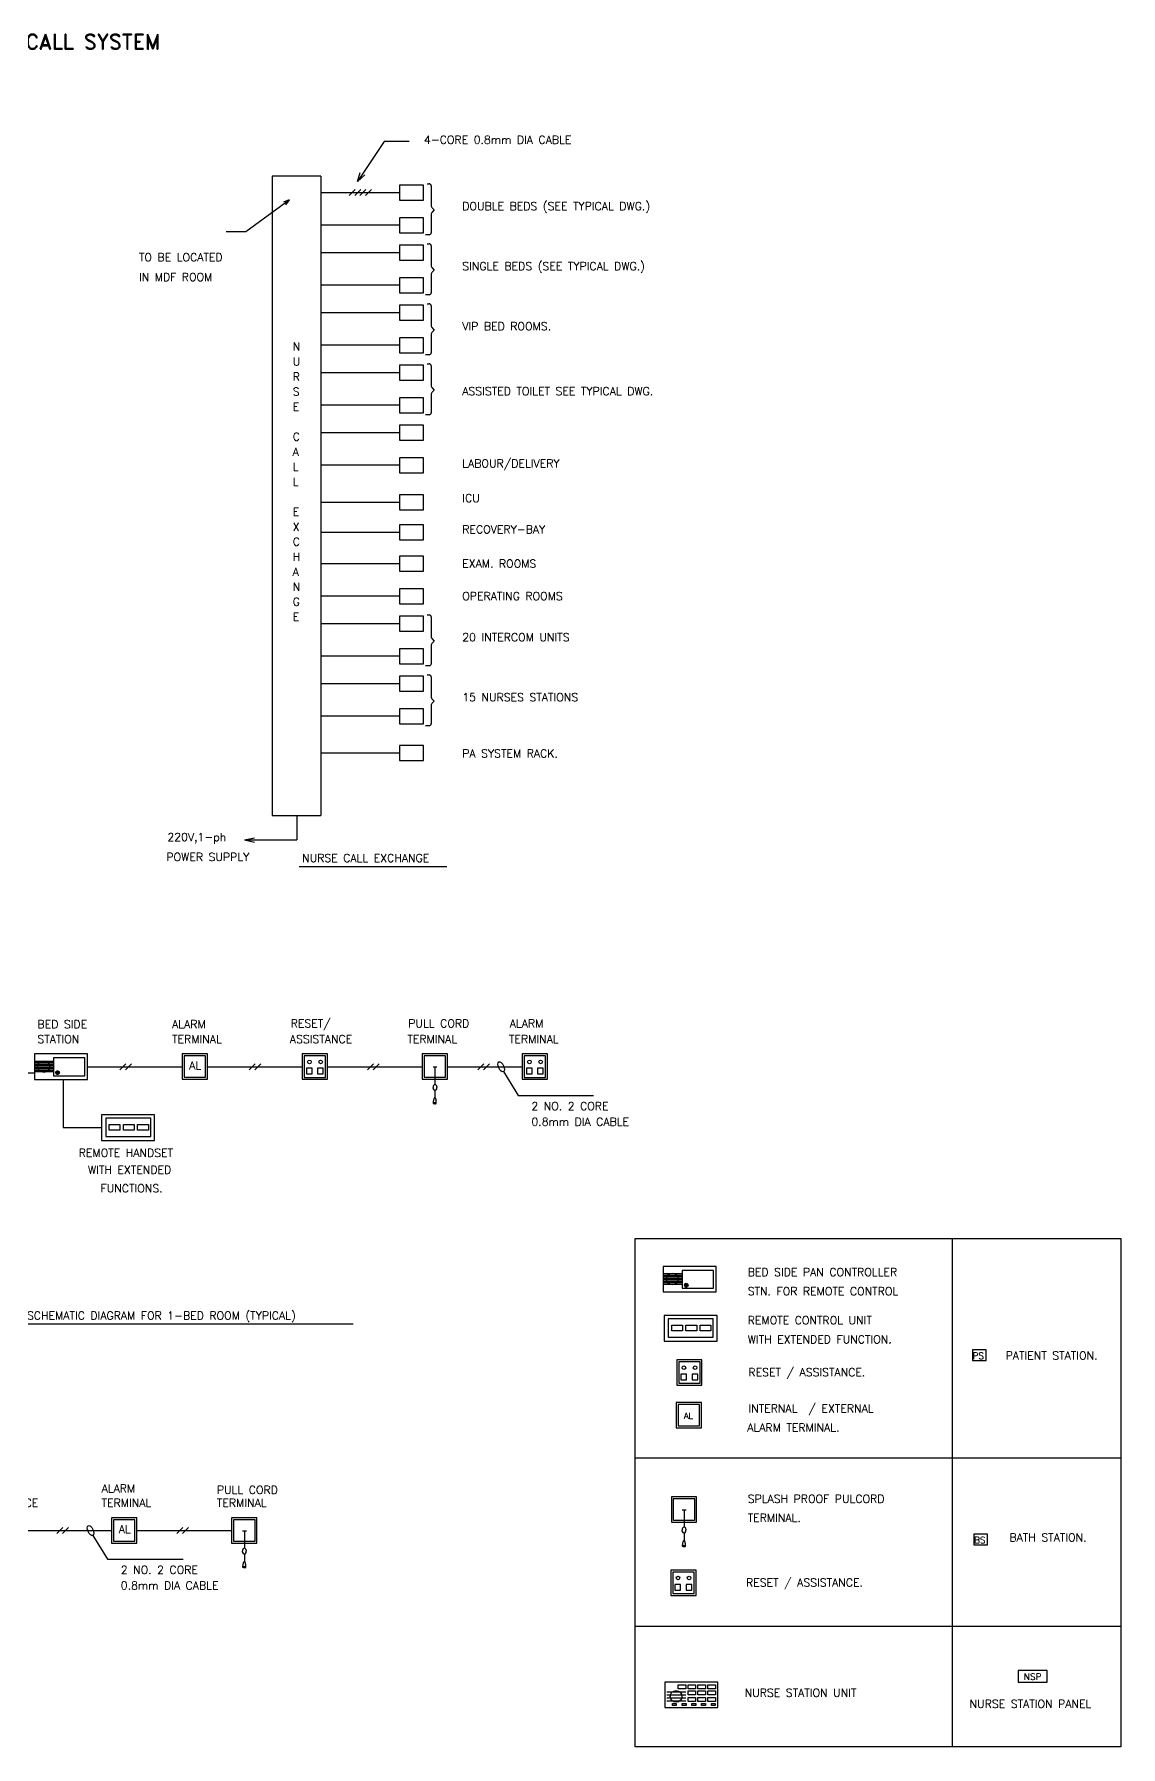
# Model space of a CAD drawing. Extents: x 96646 to 183950, y 47477 to 115994.
# Drawn here: x 140495 to 183950, y 47512 to 115994 of the extents above; entities that cross this region are included whole.
import ezdxf
from ezdxf.enums import TextEntityAlignment as Align

# ---------------------------------------------------------------- set-up
doc = ezdxf.new("R2010")
doc.units = 0
doc.header["$MEASUREMENT"] = 0
for name, color, linetype in [('BORDER', 3, 'CONTINUOUS'), ('E-SYSTEM', 4, 'CONTINUOUS'), ('NC', 3, 'CONTINUOUS'), ('NCS', 3, 'CONTINUOUS')]:
    doc.layers.add(name, color=color, linetype=linetype)
doc.styles.add('EBORD2', font='romand', dxfattribs={"height": 250})
doc.styles.add('ROMANS', font='ROMANS.shx', dxfattribs={"width": 0.6})

msp = doc.modelspace()

# ---------------------------------------------------------------- linework, layer by layer
at = {"layer": 'E-SYSTEM', "color": 4}
for p, q in [((155484, 111706), (154488, 111706)), ((148958, 108109), (150691, 109371)), ((150691, 109371), (150463, 109276)), ((150691, 109371), (150540, 109175)), ((148170, 108109), (148958, 108109)), ((150998, 84739), (150998, 83777)), ((148905, 83777), (150998, 83777)), ((148906, 83779), (149301, 83864)), ((148909, 83776), (149300, 83686)), ((159258, 74508), (159849, 73553)), ((159849, 73553), (162868, 73553)), ((142836, 55965), (143428, 55009)), ((143428, 55009), (146446, 55009))]:
    msp.add_line(p, q, dxfattribs=at)
for points in [[(154488, 111706), (153426, 110111)], [(153426, 110111), (153533, 110462)], [(153426, 110111), (153719, 110369)]]:
    msp.add_lwpolyline(points, dxfattribs=at)
for points in [[(178015, 63380), (178015, 62951), (178561, 62951), (178561, 63380)], [(178074, 56010), (178074, 55581), (178619, 55581), (178619, 56010)], [(179842, 50557), (179842, 50099), (181005, 50099), (181005, 50557)]]:
    msp.add_lwpolyline(points, close=True, dxfattribs=at)
for centre in [(159167, 74702), (142745, 56158)]:
    msp.add_ellipse(centre, major_axis=(-91, 194), ratio=0.486004, dxfattribs=at)
at = {"layer": 'NC', "color": 4, "linetype": 'Continuous'}
for p, q in [((153325, 109789), (153085, 109549)), ((153551, 109789), (153311, 109549)), ((153551, 109789), (153431, 109669)), ((153551, 109789), (153431, 109669)), ((153755, 109789), (153515, 109549)), ((153981, 109789), (153741, 109549)), ((153981, 109789), (153861, 109669)), ((153981, 109789), (153861, 109669)), ((140503, 74931), (141262, 74931)), ((140503, 74871), (141262, 74871)), ((140503, 74811), (141262, 74811)), ((140503, 74751), (141262, 74751)), ((140503, 74691), (141262, 74691)), ((142624, 74705), (146411, 74705)), ((143920, 74583), (144160, 74823)), ((144147, 74583), (144387, 74823)), ((147424, 74705), (151211, 74705)), ((149088, 74583), (149328, 74823)), ((149088, 74583), (149208, 74703)), ((149088, 74583), (149208, 74703)), ((149314, 74583), (149554, 74823)), ((152224, 74705), (156011, 74705)), ((153820, 74583), (154060, 74823)), ((153820, 74583), (153940, 74703)), ((153820, 74583), (153940, 74703)), ((154046, 74583), (154286, 74823)), ((156448, 74695), (156599, 74695)), ((156522, 74695), (156522, 73994)), ((157024, 74705), (160011, 74705)), ((158238, 74583), (158478, 74823)), ((158238, 74583), (158358, 74703)), ((158238, 74583), (158358, 74703)), ((158465, 74583), (158705, 74823)), ((140519, 74448), (138851, 74448)), ((140503, 74631), (141262, 74631)), ((140503, 74571), (141262, 74571)), ((140503, 74511), (141262, 74511)), ((141353, 74479), (141499, 74479)), ((141353, 74464), (141499, 74464)), ((141356, 74494), (141496, 74494)), ((141357, 74449), (141495, 74449)), ((141362, 74509), (141490, 74509)), ((141364, 74434), (141488, 74434)), ((141374, 74524), (141479, 74524)), ((141377, 74419), (141475, 74419)), ((141395, 74539), (141458, 74539)), ((141402, 74404), (141450, 74404)), ((141649, 74189), (141649, 72271)), ((156448, 73921), (156448, 73879)), ((156448, 73836), (156448, 73879)), ((156522, 73763), (156522, 73467)), ((156595, 73921), (156595, 73879)), ((156595, 73836), (156595, 73879)), ((141649, 72271), (143187, 72271)), ((165646, 66433), (166405, 66433)), ((165646, 66373), (166405, 66373)), ((165646, 66313), (166405, 66313)), ((165646, 66253), (166405, 66253)), ((165646, 66193), (166405, 66193)), ((165646, 66133), (166405, 66133)), ((165646, 66073), (166405, 66073)), ((165646, 66013), (166405, 66013)), ((166496, 65982), (166642, 65982)), ((166496, 65967), (166641, 65967)), ((166498, 65997), (166639, 65997)), ((166500, 65951), (166638, 65951)), ((166505, 66011), (166632, 66011)), ((166507, 65937), (166630, 65937)), ((166516, 66027), (166621, 66027)), ((166520, 65922), (166618, 65922)), ((166537, 66042), (166600, 66042)), ((166545, 65907), (166593, 65907)), ((166412, 56987), (166564, 56987)), ((166486, 56987), (166486, 56286)), ((139802, 56162), (143590, 56162)), ((141398, 56039), (141638, 56279)), ((141398, 56039), (141518, 56159)), ((141398, 56039), (141518, 56159)), ((141625, 56039), (141865, 56279)), ((144602, 56162), (148390, 56162)), ((146198, 56039), (146438, 56279)), ((146198, 56039), (146318, 56159)), ((146198, 56039), (146318, 56159)), ((146425, 56039), (146665, 56279)), ((166412, 56213), (166412, 56170)), ((166412, 56128), (166412, 56170)), ((166559, 56213), (166559, 56170)), ((166559, 56128), (166559, 56170)), ((148827, 56147), (148978, 56147)), ((148900, 56147), (148900, 55446)), ((166486, 56055), (166486, 55758)), ((148827, 55373), (148827, 55331)), ((148827, 55289), (148827, 55331)), ((148900, 55215), (148900, 54919)), ((148973, 55373), (148973, 55331)), ((148973, 55288), (148973, 55331)), ((165795, 49706), (166555, 49706)), ((165795, 49586), (166555, 49586)), ((165795, 49466), (166555, 49466)), ((165795, 49346), (166555, 49346))]:
    msp.add_line(p, q, dxfattribs=at)
for points in [[(155099, 109658), (151953, 109658)], [(155099, 108358), (151953, 108358)], [(155099, 107258), (151953, 107258)], [(155099, 105958), (151953, 105958)], [(155099, 104858), (151953, 104858)], [(155099, 103558), (151953, 103558)], [(155099, 102458), (151953, 102458)], [(155099, 101158), (151953, 101158)], [(155099, 100058), (151953, 100058)], [(155099, 98758), (151953, 98758)], [(155099, 97274), (151953, 97274)], [(155099, 96074), (151953, 96074)], [(155099, 94820), (151953, 94820)], [(155099, 93520), (151953, 93520)], [(155099, 92420), (151953, 92420)], [(155099, 91120), (151953, 91120)], [(155099, 90020), (151953, 90020)], [(155099, 88720), (151953, 88720)], [(155099, 87251), (151953, 87251)]]:
    msp.add_lwpolyline(points, dxfattribs=at)
for points in [[(156575, 73232, 0.013668), (156576, 73277, 0.0147), (156574, 73321, 0.017083), (156570, 73361, 0.021672), (156564, 73397, 0.030536), (156555, 73426, 0.048963), (156545, 73448, 0.089867), (156534, 73462, 0.157797), (156522, 73467, 0.157797), (156509, 73463, 0.089867), (156496, 73450, 0.048963), (156484, 73429, 0.030536), (156474, 73401, 0.021672), (156464, 73366, 0.017083), (156456, 73326, 0.0147), (156451, 73283, 0.013668), (156448, 73238, 0.013668)], [(166539, 55524, 0.013668), (166540, 55569, 0.0147), (166538, 55613, 0.017083), (166534, 55653, 0.021672), (166528, 55688, 0.030536), (166520, 55718, 0.048963), (166509, 55740, 0.089867), (166498, 55753, 0.157797), (166486, 55758, 0.157797), (166473, 55754, 0.089867), (166461, 55742, 0.048963), (166449, 55721, 0.030536), (166438, 55692, 0.021672), (166428, 55658, 0.017083), (166421, 55618, 0.0147), (166415, 55574, 0.013668), (166412, 55529, 0.013668)], [(148954, 54684, 0.013668), (148954, 54730, 0.0147), (148953, 54773, 0.017083), (148949, 54814, 0.021672), (148942, 54849, 0.030536), (148934, 54878, 0.048963), (148924, 54900, 0.089867), (148912, 54914, 0.157797), (148900, 54919, 0.157797), (148887, 54915, 0.089867), (148875, 54902, 0.048963), (148863, 54881, 0.030536), (148852, 54853, 0.021672), (148842, 54818, 0.017083), (148835, 54778, 0.0147), (148829, 54735, 0.013668), (148826, 54690, 0.013668)]]:
    msp.add_lwpolyline(points, format="xyb", dxfattribs=at)
for centre, radius in [((140873, 74713), 234), ((151502, 74900), 73.2), ((151949, 74900), 73.2), ((160302, 74900), 73.2), ((160749, 74900), 73.2), ((141426, 74473), 73.2), ((166015, 66216), 234), ((166569, 65976), 73.2), ((166480, 62670), 73.2), ((166927, 62670), 73.2), ((166241, 54261), 73.2), ((166688, 54261), 73.2), ((166165, 49523), 234)]:
    msp.add_circle(centre, radius, dxfattribs=at)
for centre, radius, start, end in [((156522, 73921), 73.2, 359.88263, 180.11737), ((156522, 73836), 73.2, 179.88263, 187.41533), ((156522, 73836), 73.2, 187.41533, 352.58467), ((156522, 73836), 73.2, 352.58467, 0.11737), ((156509, 73187), 80, 34.50059, 140.5203), ((156523, 73506), 279, 254.28924, 280.73166), ((166486, 56213), 73.2, 359.88263, 180.11737), ((166486, 56128), 73.2, 179.88263, 187.41533), ((166474, 55478), 80, 34.50059, 140.5203), ((166487, 55798), 279, 254.28924, 280.73166), ((166486, 56128), 73.2, 187.41533, 352.58467), ((166486, 56128), 73.2, 352.58467, 0.11737), ((148900, 55373), 73.2, 359.88263, 180.11737), ((148900, 55288), 73.2, 179.88263, 187.41533), ((148900, 55288), 73.2, 187.41533, 352.58467), ((148900, 55288), 73.2, 352.58467, 0.11737), ((148888, 54639), 80, 34.50059, 140.5203), ((148902, 54959), 279, 254.28924, 280.73166)]:
    msp.add_arc(centre, radius, start, end, dxfattribs=at)
for points in [[(155099, 109358), (156059, 109358), (156059, 109958), (155099, 109958)], [(155099, 108058), (156059, 108058), (156059, 108658), (155099, 108658)], [(155099, 106958), (156059, 106958), (156059, 107558), (155099, 107558)], [(155099, 105658), (156059, 105658), (156059, 106258), (155099, 106258)], [(155099, 104558), (156059, 104558), (156059, 105158), (155099, 105158)], [(155099, 103258), (156059, 103258), (156059, 103858), (155099, 103858)], [(155099, 102158), (156059, 102158), (156059, 102758), (155099, 102758)], [(155099, 100858), (156059, 100858), (156059, 101458), (155099, 101458)], [(155099, 99758), (156059, 99758), (156059, 100358), (155099, 100358)], [(155099, 98458), (156059, 98458), (156059, 99058), (155099, 99058)], [(155099, 96974), (156059, 96974), (156059, 97574), (155099, 97574)], [(155099, 95774), (156059, 95774), (156059, 96374), (155099, 96374)], [(155099, 94520), (156059, 94520), (156059, 95120), (155099, 95120)], [(155099, 93220), (156059, 93220), (156059, 93820), (155099, 93820)], [(155099, 92120), (156059, 92120), (156059, 92720), (155099, 92720)], [(155099, 90820), (156059, 90820), (156059, 91420), (155099, 91420)], [(155099, 89720), (156059, 89720), (156059, 90320), (155099, 90320)], [(155099, 88420), (156059, 88420), (156059, 89020), (155099, 89020)], [(155099, 86951), (156059, 86951), (156059, 87551), (155099, 87551)], [(142624, 74195), (142624, 75216), (140505, 75216), (140505, 74195)], [(142517, 74346), (142517, 75059), (141262, 75059), (141262, 74346)], [(147424, 75216), (146411, 75216), (146411, 74203), (147424, 74203)], [(147345, 75137), (146490, 75137), (146490, 74282), (147345, 74282)], [(151211, 74203), (152224, 74203), (152224, 75216), (151211, 75216)], [(151294, 75135), (151294, 74280), (152149, 74280), (152149, 75135)], [(156011, 74203), (157024, 74203), (157024, 75216), (156011, 75216)], [(156090, 74282), (156945, 74282), (156945, 75137), (156090, 75137)], [(160011, 74203), (161024, 74203), (161024, 75216), (160011, 75216)], [(160094, 75135), (160094, 74280), (160949, 74280), (160949, 75135)], [(151382, 74643), (151382, 74418), (151607, 74418), (151607, 74643)], [(151828, 74643), (151828, 74418), (152053, 74418), (152053, 74643)], [(160182, 74643), (160182, 74418), (160407, 74418), (160407, 74643)], [(160628, 74643), (160628, 74418), (160853, 74418), (160853, 74643)], [(143187, 72781), (143187, 71761), (145306, 71761), (145306, 72781)], [(143352, 72645), (143352, 71917), (145152, 71917), (145152, 72645)], [(143489, 72394), (143922, 72394), (143922, 72166), (143489, 72166)], [(144059, 72394), (144491, 72394), (144491, 72166), (144059, 72166)], [(144628, 72394), (145061, 72394), (145061, 72166), (144628, 72166)], [(167767, 65697), (167767, 66718), (165648, 66718), (165648, 65697)], [(167659, 65849), (167659, 66562), (166405, 66562), (166405, 65849)], [(165687, 64757), (165687, 63736), (167806, 63736), (167806, 64757)], [(165852, 64621), (165852, 63893), (167651, 63893), (167651, 64621)], [(165989, 64370), (166421, 64370), (166421, 64142), (165989, 64142)], [(166558, 64370), (166991, 64370), (166991, 64142), (166558, 64142)], [(167127, 64370), (167560, 64370), (167560, 64142), (167127, 64142)], [(166190, 61973), (167202, 61973), (167202, 62985), (166190, 62985)], [(166272, 62904), (166272, 62049), (167127, 62049), (167127, 62904)], [(166360, 62413), (166360, 62188), (166585, 62188), (166585, 62413)], [(166806, 62413), (166806, 62188), (167031, 62188), (167031, 62413)], [(167184, 61277), (166171, 61277), (166171, 60264), (167184, 60264)], [(167105, 61198), (166250, 61198), (166250, 60343), (167105, 60343)], [(165976, 56495), (166988, 56495), (166988, 57507), (165976, 57507)], [(166054, 56574), (166909, 56574), (166909, 57429), (166054, 57429)], [(144602, 56668), (143590, 56668), (143590, 55655), (144602, 55655)], [(144523, 56589), (143668, 56589), (143668, 55734), (144523, 55734)], [(148390, 55655), (149402, 55655), (149402, 56668), (148390, 56668)], [(148469, 55734), (149324, 55734), (149324, 56589), (148469, 56589)], [(165950, 53564), (166963, 53564), (166963, 54576), (165950, 54576)], [(166033, 54495), (166033, 53640), (166888, 53640), (166888, 54495)], [(166121, 54004), (166121, 53779), (166346, 53779), (166346, 54004)], [(166567, 54004), (166567, 53779), (166792, 53779), (166792, 54004)], [(165720, 50100), (165720, 49079), (167839, 49079), (167839, 50100)], [(166247, 49982), (166550, 49982), (166550, 49823), (166247, 49823)], [(166645, 49982), (166948, 49982), (166948, 49823), (166645, 49823)], [(166645, 49743), (166948, 49743), (166948, 49583), (166645, 49583)], [(166645, 49486), (166948, 49486), (166948, 49327), (166645, 49327)], [(167034, 49982), (167337, 49982), (167337, 49823), (167034, 49823)], [(167034, 49743), (167337, 49743), (167337, 49583), (167034, 49583)], [(167034, 49486), (167337, 49486), (167337, 49327), (167034, 49327)], [(167433, 49982), (167736, 49982), (167736, 49823), (167433, 49823)], [(167433, 49743), (167736, 49743), (167736, 49583), (167433, 49583)], [(167433, 49486), (167736, 49486), (167736, 49327), (167433, 49327)], [(166021, 49242), (166173, 49242), (166173, 49162), (166021, 49162)], [(166415, 49242), (166566, 49242), (166566, 49162), (166415, 49162)], [(166799, 49242), (166950, 49242), (166950, 49162), (166799, 49162)], [(167187, 49242), (167338, 49242), (167338, 49162), (167187, 49162)], [(167581, 49242), (167732, 49242), (167732, 49162), (167581, 49162)]]:
    msp.add_3dface(points, dxfattribs=at)
at = {"layer": 'NCS', "color": 4}
for p, q in [((156212, 110015), (156292, 110015)), ((156372, 109935), (156372, 109119)), ((156395, 109062), (156492, 108966)), ((156492, 108966), (156395, 108869)), ((156372, 108813), (156372, 108058)), ((156292, 107978), (156141, 107978)), ((156212, 107615), (156292, 107615)), ((156372, 107535), (156372, 106719)), ((156372, 106413), (156372, 105658)), ((156395, 106662), (156492, 106566)), ((156492, 106566), (156395, 106469)), ((156292, 105578), (156141, 105578)), ((156292, 105578), (156141, 105578)), ((156212, 105215), (156292, 105215)), ((156372, 105135), (156372, 104319)), ((156395, 104262), (156492, 104166)), ((156492, 104166), (156395, 104069)), ((156372, 104013), (156372, 103258)), ((156292, 103178), (156141, 103178)), ((156292, 103178), (156141, 103178)), ((156292, 103178), (156141, 103178)), ((156212, 102815), (156292, 102815)), ((156372, 102735), (156372, 101919)), ((156372, 101613), (156372, 100858)), ((156395, 101862), (156492, 101766)), ((156492, 101766), (156395, 101669)), ((156292, 100778), (156141, 100778)), ((156292, 100778), (156141, 100778)), ((156292, 100778), (156141, 100778)), ((156292, 100778), (156141, 100778)), ((156212, 92776), (156292, 92776)), ((156372, 92696), (156372, 91881)), ((156395, 91824), (156492, 91727)), ((156372, 91574), (156372, 90819)), ((156492, 91727), (156395, 91631)), ((156292, 90739), (156141, 90739)), ((156292, 90739), (156141, 90739)), ((156292, 90739), (156141, 90739)), ((156292, 90739), (156141, 90739)), ((156292, 90739), (156141, 90739)), ((156292, 90739), (156141, 90739)), ((156292, 90739), (156141, 90739)), ((156292, 90739), (156141, 90739)), ((156212, 90376), (156292, 90376)), ((156372, 90296), (156372, 89481)), ((156372, 89174), (156372, 88419)), ((156395, 89424), (156492, 89327)), ((156492, 89327), (156395, 89231)), ((156292, 88339), (156141, 88339)), ((164529, 47512), (164529, 67838)), ((164529, 67838), (183950, 67838)), ((177203, 67838), (177203, 47512)), ((183950, 67838), (183950, 47512)), ((164529, 59067), (183950, 59067)), ((164529, 52331), (183950, 52331)), ((183950, 47512), (164529, 47512))]:
    msp.add_line(p, q, dxfattribs=at)
for points in [[(150008, 110325), (150008, 84755)], [(151953, 110325), (150008, 110325)], [(151953, 110325), (151953, 84755)], [(150008, 84755), (151953, 84755)], [(151084, 82714), (156996, 82714)], [(135505, 64419), (153256, 64419)]]:
    msp.add_lwpolyline(points, dxfattribs=at)
for centre, start, end in [((156292, 109935), 0, 90), ((156452, 109119), 180, 225.00001), ((156452, 108813), 135.00001, 180), ((156292, 108058), 270, 0), ((156292, 107535), 0, 90), ((156452, 106719), 180, 225.00001), ((156452, 106413), 135.00001, 180), ((156292, 105658), 270, 0), ((156292, 105658), 270, 0), ((156292, 105135), 0, 90), ((156452, 104319), 180, 225.00001), ((156452, 104013), 135.00001, 180), ((156292, 103258), 270, 0), ((156292, 103258), 270, 0), ((156292, 103258), 270, 0), ((156292, 102735), 0, 90), ((156452, 101919), 180, 225.00001), ((156452, 101613), 135.00001, 180), ((156292, 100858), 270, 0), ((156292, 100858), 270, 0), ((156292, 100858), 270, 0), ((156292, 100858), 270, 0), ((156292, 92696), 0, 90), ((156452, 91881), 180, 225.00001), ((156452, 91574), 135.00001, 180), ((156292, 90819), 270, 0), ((156292, 90819), 270, 0), ((156292, 90819), 270, 0), ((156292, 90819), 270, 0), ((156292, 90819), 270, 0), ((156292, 90819), 270, 0), ((156292, 90819), 270, 0), ((156292, 90819), 270, 0), ((156292, 90296), 0, 90), ((156452, 89481), 180, 225.00001), ((156452, 89174), 135.00001, 180), ((156292, 88419), 270, 0)]:
    msp.add_arc(centre, 80, start, end, dxfattribs=at)

# ---------------------------------------------------------------- texts
at = {"layer": 'BORDER', "color": 4, "style": 'EBORD2'}
msp.add_text('TYPICAL NURSE CALL SYSTEM', height=600, dxfattribs=at).set_placement((139525, 115694), align=Align.MIDDLE)
at = {"layer": 'E-SYSTEM', "color": 4, "style": 'ROMANS'}
for s, height, p in [('4-CORE 0.8mm DIA CABLE ', 320, (156081, 111615)), ('DOUBLE BEDS (SEE TYPICAL DWG.)', 320, (157613, 108959)), ('TO BE LOCATED', 320, (144683, 106917)), ('SINGLE BEDS (SEE TYPICAL DWG.)', 320, (157613, 106559)), ('IN MDF ROOM', 320, (144683, 106126)), ('VIP BED ROOMS.', 320, (157613, 104159)), ('N', 320, (150830, 103341)), ('U', 320, (150830, 102741)), ('R', 320, (150830, 102141)), ('S', 320, (150830, 101541)), ('ASSISTED TOILET SEE TYPICAL DWG.', 320, (157613, 101560)), ('E', 320, (150830, 100941)), ('C', 320, (150830, 99741)), ('A', 320, (150830, 99141)), ('L', 320, (150830, 98541)), ('LABOUR/DELIVERY', 320, (157613, 98671)), ('L', 320, (150830, 97941)), ('ICU', 320, (157613, 97286)), ('E', 320, (150830, 96741)), ('X', 320, (150830, 96141)), ('RECOVERY-BAY', 320, (157613, 96034)), ('C', 320, (150830, 95541)), ('H', 320, (150830, 94941)), ('A', 320, (150830, 94341)), ('EXAM. ROOMS', 320, (157613, 94664)), ('N', 320, (150830, 93741)), ('G', 320, (150830, 93141)), ('OPERATING ROOMS', 320, (157613, 93364)), ('E', 320, (150830, 92541)), ('20 INTERCOM UNITS', 320, (157613, 91721)), ('15 NURSES STATIONS', 320, (157613, 89321)), ('PA SYSTEM RACK.', 320, (157613, 87076)), ('220V,1-ph', 320, (145818, 83732)), ('POWER SUPPLY', 320, (145779, 82933)), ('NURSE CALL EXCHANGE', 320, (151208, 82891)), (' BED SIDE', 320, (140404, 76245)), ('ALARM', 320, (146009, 76245)), ('RESET/', 320, (150750, 76278)), ('PULL CORD', 320, (155453, 76278)), ('ALARM', 320, (159514, 76278)), (' STATION', 320, (140404, 75651)), ('TERMINAL', 320, (146009, 75651)), ('ASSISTANCE', 320, (150717, 75651)), ('TERMINAL', 320, (155420, 75651)), ('TERMINAL', 320, (159481, 75651)), ('AL', 320, (146693, 74599)), ('2 NO. 2 CORE', 320, (160377, 72970)), ('0.8mm DIA CABLE', 320, (160377, 72345)), ('REMOTE HANDSET', 320, (142275, 71102)), ('WITH EXTENDED', 320, (142643, 70426)), (' FUNCTIONS.', 320, (142928, 69684)), ('BED SIDE PAN CONTROLLER', 320, (169030, 66332)), ('STN. FOR REMOTE CONTROL', 320, (169030, 65568)), ('NURSE CALL SYSTEM SCHEMATIC DIAGRAM FOR 1-BED ROOM (TYPICAL)', 320, (135513, 64596)), ('REMOTE CONTROL UNIT', 320, (169030, 64407)), ('WITH EXTENDED FUNCTION.', 320, (169030, 63643)), ('PS', 260, (178023, 63016)), ('PATIENT STATION.', 320, (179346, 62996)), ('RESET / ASSISTANCE.', 320, (169059, 62327)), ('INTERNAL  / EXTERNAL', 320, (169059, 60878)), (' ALARM TERMINAL.', 320, (168793, 60114)), ('ALARM', 320, (143188, 57681)), ('PULL CORD', 320, (147799, 57623)), ('SPLASH PROOF PULCORD', 320, (169029, 57265)), ('ASSISTANCE', 320, (138161, 57103)), ('TERMINAL', 320, (143188, 57103)), ('TERMINAL', 320, (147799, 57103)), ('AL', 320, (143872, 56051)), ('TERMINAL.', 320, (169029, 56506)), ('BS', 260, (178081, 55647)), ('BATH STATION.', 320, (179498, 55724)), ('2 NO. 2 CORE', 320, (143956, 54426)), ('0.8mm DIA CABLE', 320, (143956, 53802)), ('RESET / ASSISTANCE.', 320, (168964, 53918)), ('NSP', 260, (180075, 50186)), ('NURSE STATION UNIT', 320, (168908, 49510)), ('NURSE STATION PANEL', 320, (177905, 49066))]:
    msp.add_text(s, height=height, dxfattribs=at).set_placement(p)
at = {"layer": 'NC', "color": 4, "linetype": 'Continuous', "style": 'ROMANS'}
msp.add_text('AL', height=240, dxfattribs=at).set_placement((166482, 60629))

doc.saveas('drawing.dxf')
